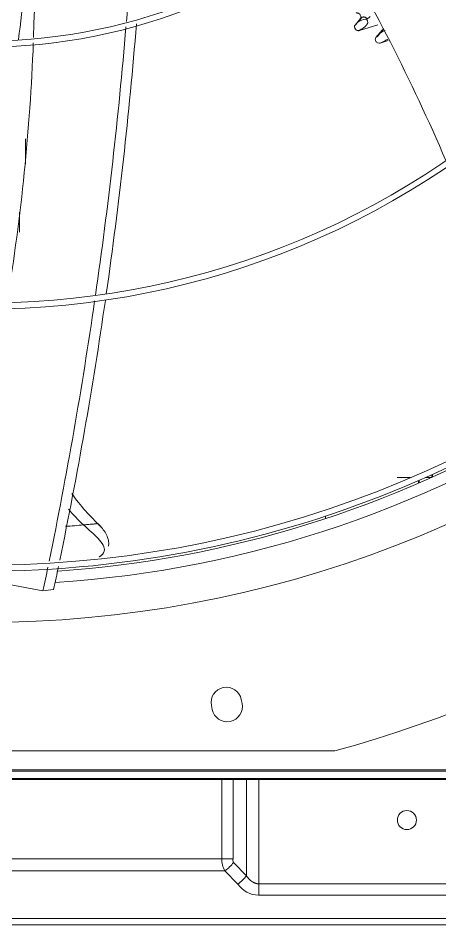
# Model space of a CAD drawing. Header units: millimetres. Extents: x 113490 to 142599, y -20467 to 115.
# Drawn here: x 125355.6 to 125532.5, y -11964.5 to -11583.8 of the extents above; entities that cross this region are included whole.
import ezdxf

# ---------------------------------------------------------------- set-up
doc = ezdxf.new("R2010")
doc.units = ezdxf.units.MM
doc.layers.add('DV3_0', color=7, linetype='Continuous')

msp = doc.modelspace()

# ---------------------------------------------------------------- linework, layer by layer
at = {"layer": 'DV3_0', "color": 7, "linetype": 'Continuous', "lineweight": 15}
for p, q in [((125496.91, -11586.69), (125499.16, -11583.99)), ((125499.83, -11583.41), (125497.99, -11585.6)), ((125501.73, -11584.26), (125502.05, -11584.04)), ((125496.91, -11586.69), (125498.25, -11585.41)), ((125506.4, -11586.62), (125498.7, -11589.02)), ((125501.29, -11584.3), (125501.73, -11584.26)), ((125502.08, -11584.96), (125502.16, -11585.24)), ((125505.62, -11592), (125508.23, -11588.9)), ((125508.89, -11588.35), (125506.12, -11591.61)), ((125510.82, -11593.16), (125507.45, -11594.3)), ((125520.21, -11776.68), (125514.59, -11776.68)), ((125523.52, -11779.06), (125523.52, -11777.97)), ((125523.83, -11777.84), (125523.83, -11778.93)), ((125528.9, -11776.68), (125526.45, -11776.68)), ((125529.08, -11776.6), (125529.08, -11775.5)), ((125529.38, -11775.37), (125529.38, -11776.47)), ((125484.54, -11792.89), (125484.54, -11793.94)), ((125351.89, -11821.62), (125366.03, -11824.31)), ((125366.03, -11824.31), (125370.49, -11823.68)), ((125436.63, -11872.38), (125436.96, -11874.04)), ((125449.52, -11871.55), (125449.19, -11869.88)), ((125488.41, -11891.49), (125194.06, -11891.49)), ((125838.58, -11899.99), (124844.67, -11899.99)), ((125838.58, -11902.99), (124844.67, -11902.99)), ((125241.46, -11903.49), (125441.02, -11903.49)), ((125445.79, -11903.49), (125441.02, -11903.49)), ((125445.79, -11903.49), (125451.31, -11903.49)), ((125456.48, -11903.49), (125451.31, -11903.49)), ((125580.8, -11903.49), (125456.48, -11903.49)), ((124783.62, -11964.49), (125898.86, -11964.49))]:
    msp.add_line(p, q, dxfattribs=at)
at = {"layer": 'DV3_0', "color": 7, "linetype": 'Continuous', "lineweight": 20}
for p, q in [((125358.74, -11644.97), (125358.74, -11634.44)), ((125356.12, -11673.61), (125356.12, -11665.2)), ((125851.84, -11899.39), (124831.6, -11899.39)), ((125441.02, -11936.74), (125441.02, -11903.49)), ((125445.79, -11936.74), (125445.79, -11903.49)), ((125451.31, -11903.49), (125451.31, -11943.87)), ((125456.48, -11903.49), (125456.48, -11947.25)), ((125441.02, -11936.74), (125241.46, -11936.74)), ((125445.79, -11936.74), (125441.02, -11936.74)), ((125442.35, -11941.77), (125240.13, -11941.77)), ((125447.73, -11947.36), (125442.35, -11941.77)), ((125451.31, -11943.87), (125445.93, -11938.28)), ((125580.8, -11947.25), (125456.48, -11947.25)), ((125456.48, -11947.25), (125456.48, -11952.04)), ((125580.8, -11952.04), (125456.48, -11952.04)), ((124783.62, -11961.85), (125898.86, -11961.85))]:
    msp.add_line(p, q, dxfattribs=at)
at = {"layer": 'DV3_0', "color": 7, "linetype": 'Continuous', "lineweight": 15}
msp.add_circle((125518.64, -11920.49), 4, dxfattribs=at)
for centre, radius, start, end in [((123486.17, -11426.96), 1921.39, 355.27432, 358.30683), ((124490.37, -11560.89), 872.25, 357.96174, 4.0905), ((125341.24, -11359.99), 551.5, 285.4775, 344.5225), ((125341.24, -11359.99), 233.5, 225.7814, 315.7154), ((125341.24, -11359.99), 236, 270, 315.2644), ((123816.86, -12419.24), 1921.39, 24.56568, 27.16861), ((124734.06, -11989.01), 872.25, 23.32871, 30.53654), ((125499.15, -11578.99), 5.82, 299.8593, 314.3251), ((123486.17, -11426.96), 1921.39, 351.8208, 355.20802), ((123570.2, -11439.15), 1840.9, 351.86875, 355.41631), ((125501.96, -11590.87), 6.6, 95.7956, 124.1612), ((125496.27, -11586.53), 6.03, 7.0938, 12.3213), ((125514.7, -11599.19), 11.58, 133.2213, 141.6416), ((125511.24, -11594.81), 6.04, 106.4811, 137.7838), ((124490.37, -11560.89), 872.25, 350.63739, 357.81353), ((125341.24, -11359.99), 343.5, 225.9212, 315.6512), ((125341.24, -11359.99), 346, 270, 315.3179), ((125341.24, -11359.99), 453.5, 225.9915, 315.56), ((125341.24, -11359.99), 456, 270, 315.5611), ((123486.17, -11426.96), 1921.39, 348.44556, 351.75301), ((123570.2, -11439.15), 1840.9, 348.33271, 351.78205), ((125341.24, -11359.99), 477.5, 226.9802, 313.0198), ((125341.24, -11359.99), 457, 273.8842, 300.5991), ((125448.99, -11733.14), 86.91, 215.3254, 227.5701), ((125429.72, -11746.22), 68.66, 227.1697, 227.3633), ((125388.19, -11806.54), 3.66, 293.0102, 343.8905), ((125389.71, -11810.12), 0.228, 113.42, 121.4287), ((125389.57, -11808.9), 1.01, 272.8523, 351.7231), ((123486.17, -11426.96), 1921.39, 348.06491, 348.36936), ((123570.2, -11439.15), 1840.9, 347.94302, 348.25074), ((125442.91, -11871.13), 6.4, 11.25, 191.25), ((125443.24, -11872.79), 6.4, 191.25, 11.25)]:
    msp.add_arc(centre, radius, start, end, dxfattribs=at)
at = {"layer": 'DV3_0', "color": 7, "linetype": 'Continuous', "lineweight": 20}
for centre, radius, start, end in [((125341.24, -11359.99), 461.75, 273.7025, 304.0494), ((125344.53, -11347.24), 450.99, 273.9356, 274.8998), ((125450.35, -11936.97), 9.33, 178.573, 210.9695), ((125447.58, -11937.36), 1.89, 160.9993, 209.2458), ((125456.73, -11941.05), 10.99, 215.0741, 268.685)]:
    msp.add_arc(centre, radius, start, end, dxfattribs=at)
at = {"layer": 'DV3_0', "color": 7, "linetype": 'Continuous', "lineweight": 15}
for centre in [(125442.35, -11938.28), (125447.73, -11943.87)]:
    msp.add_ellipse(centre, major_axis=(4.49, 4.33), ratio=0.436952, start_param=4.313983, end_param=5.138233, dxfattribs=at)
for points in [[(125358.37, -11571.79), (125357.53, -11578.84), (125356.65, -11585.82), (125355.75, -11592.73)], [(125376.67, -11789.99), (125378.64, -11792.27), (125380.76, -11794.47), (125383.05, -11796.58)]]:
    msp.add_open_spline(points, degree=3, dxfattribs=at)
for points, knots in [([(125499.16, -11583.99), (125499.2, -11583.94), (125499.28, -11583.83), (125499.38, -11583.56), (125499.4, -11583.17), (125499.25, -11582.68), (125498.94, -11582.23), (125498.54, -11581.89), (125498.12, -11581.69), (125497.73, -11581.61), (125497.51, -11581.65), (125497.39, -11581.67)], [0, 0, 0, 0, 0.063283, 0.127256, 0.262205, 0.403365, 0.547464, 0.685255, 0.802003, 0.901714, 1, 1, 1, 1]), ([(125502.05, -11584.04), (125502.02, -11584), (125501.94, -11583.94), (125501.83, -11583.84), (125501.72, -11583.76), (125501.6, -11583.68), (125501.48, -11583.61), (125501.36, -11583.55), (125501.24, -11583.49), (125501.11, -11583.44), (125500.98, -11583.4), (125500.86, -11583.37), (125500.73, -11583.34), (125500.61, -11583.33), (125500.48, -11583.32), (125500.36, -11583.32), (125500.24, -11583.33), (125500.12, -11583.35), (125500.01, -11583.38), (125499.89, -11583.41), (125499.79, -11583.46), (125499.68, -11583.51), (125499.58, -11583.57), (125499.49, -11583.64), (125499.39, -11583.71), (125499.31, -11583.8), (125499.23, -11583.89), (125499.18, -11583.96), (125499.16, -11583.99)], [0, 0, 0, 0, 0.03621, 0.072495, 0.108902, 0.145467, 0.182216, 0.219167, 0.256331, 0.293716, 0.331323, 0.369153, 0.407205, 0.445478, 0.483973, 0.522693, 0.561636, 0.600792, 0.640147, 0.67968, 0.71937, 0.759195, 0.799133, 0.839164, 0.879274, 0.91945, 0.959691, 1, 1, 1, 1]), ([(125498.7, -11589.02), (125498.68, -11589.03), (125498.62, -11589.04), (125498.53, -11589.06), (125498.44, -11589.07), (125498.32, -11589.07), (125498.17, -11589.06), (125497.9, -11589.01), (125497.54, -11588.86), (125497.2, -11588.58), (125496.97, -11588.3), (125496.83, -11588.06), (125496.73, -11587.8), (125496.68, -11587.55), (125496.67, -11587.3), (125496.7, -11587.09), (125496.76, -11586.93), (125496.82, -11586.8), (125496.88, -11586.73), (125496.91, -11586.69)], [0, 0, 0, 0, 0.025371, 0.050418, 0.075272, 0.100071, 0.150307, 0.200106, 0.313519, 0.447791, 0.518992, 0.590238, 0.662103, 0.73375, 0.803187, 0.872217, 0.915879, 0.958261, 1, 1, 1, 1]), ([(125502.25, -11585.79), (125502.22, -11585.84), (125502.17, -11585.96), (125502.09, -11586.12), (125501.99, -11586.28), (125501.89, -11586.44), (125501.79, -11586.59), (125501.68, -11586.74), (125501.56, -11586.88), (125501.43, -11587.02), (125501.3, -11587.16), (125501.17, -11587.29), (125500.93, -11587.5), (125500.51, -11587.83), (125500, -11588.18), (125499.54, -11588.48), (125499.23, -11588.68), (125498.95, -11588.86), (125498.78, -11588.97), (125498.7, -11589.02)], [0, 0, 0, 0, 0.038099, 0.076092, 0.114011, 0.15189, 0.18976, 0.227653, 0.265602, 0.303639, 0.341797, 0.380111, 0.418614, 0.536921, 0.713888, 0.799533, 0.875717, 0.942505, 1, 1, 1, 1]), ([(125501.73, -11584.26), (125501.74, -11584.27), (125501.77, -11584.29), (125501.8, -11584.34), (125501.84, -11584.39), (125501.88, -11584.45), (125501.92, -11584.53), (125501.96, -11584.62), (125502, -11584.72), (125502.04, -11584.84), (125502.07, -11584.92), (125502.08, -11584.96)], [0, 0, 0, 0, 0.056011, 0.124486, 0.206339, 0.302119, 0.41219, 0.536813, 0.676201, 0.830538, 1, 1, 1, 1]), ([(125505.62, -11592), (125505.48, -11592.16), (125505.38, -11592.4), (125505.38, -11592.96), (125505.48, -11593.28), (125505.78, -11593.72), (125505.91, -11593.86), (125506.2, -11594.09), (125506.36, -11594.18), (125506.82, -11594.37), (125507.12, -11594.39), (125507.45, -11594.29)], [0, 0, 0, 0, 0.25, 0.25, 0.5, 0.5, 0.625, 0.625, 0.75, 0.75, 1, 1, 1, 1]), ([(125507.45, -11594.29), (125507.78, -11594.09), (125508.15, -11593.9), (125508.95, -11593.52), (125509.37, -11593.33), (125510, -11593.01), (125510.21, -11592.89), (125510.45, -11592.74), (125510.5, -11592.71), (125510.55, -11592.68)], [0, 0, 0, 0, 0.25, 0.25, 0.5, 0.5, 0.625, 0.625, 0.6538526, 0.6538526, 0.6538526, 0.6538526]), ([(125389.08, -11796.03), (125389.08, -11796.03), (125389.07, -11796.03), (125388.97, -11796.03), (125388.69, -11796.05), (125388.16, -11796.1), (125387.6, -11796.16), (125386.83, -11796.23), (125385.89, -11796.32), (125384.68, -11796.43), (125383.64, -11796.52), (125383.05, -11796.58)], [0.4353687, 0.4353687, 0.4353687, 0.4353687, 0.4372935, 0.4998211, 0.6248762, 0.6874038, 0.7499313, 0.8124589, 0.8749865, 0.937514, 1, 1, 1, 1]), ([(125391.71, -11807.55), (125391.87, -11806.78), (125391.69, -11805.94), (125390.77, -11804.16), (125390.04, -11803.23), (125388.29, -11801.35), (125387.27, -11800.39), (125385.21, -11798.52), (125384.16, -11797.6), (125383.22, -11796.73)], [0, 0, 0, 0, 0.25, 0.25, 0.5, 0.5, 0.75, 0.75, 1, 1, 1, 1]), ([(125393.45, -11805.56), (125393.53, -11805.22), (125393.72, -11804.34), (125393.38, -11802.48), (125392.18, -11799.39), (125390.41, -11797.44), (125389.02, -11795.97)], [0, 0, 0, 0, 0.107288, 0.324774, 0.551743, 1, 1, 1, 1])]:
    msp.add_open_spline(points, degree=3, knots=knots, dxfattribs=at)
at = {"layer": 'DV3_0', "color": 7, "linetype": 'Continuous', "lineweight": 20}
msp.add_open_spline([(125456.48, -11947.25), (125456.43, -11947.25), (125456.33, -11947.25), (125456.19, -11947.24), (125456.04, -11947.23), (125455.89, -11947.21), (125455.75, -11947.19), (125455.6, -11947.16), (125455.45, -11947.13), (125455.3, -11947.09), (125455.15, -11947.04), (125455, -11946.99), (125454.85, -11946.93), (125454.7, -11946.87), (125454.54, -11946.8), (125454.38, -11946.72), (125454.22, -11946.63), (125454.06, -11946.54), (125453.9, -11946.44), (125453.73, -11946.33), (125453.56, -11946.21), (125453.39, -11946.09), (125453.22, -11945.95), (125453.04, -11945.8), (125452.86, -11945.64), (125452.68, -11945.47), (125452.49, -11945.28), (125452.3, -11945.09), (125452.11, -11944.88), (125451.91, -11944.65), (125451.71, -11944.41), (125451.51, -11944.15), (125451.38, -11943.97), (125451.31, -11943.87)], degree=3, knots=[0, 0, 0, 0, 0.024412, 0.048868, 0.073402, 0.098058, 0.122875, 0.147897, 0.173164, 0.198721, 0.224613, 0.250887, 0.277591, 0.304775, 0.332491, 0.360794, 0.389741, 0.419393, 0.449811, 0.481063, 0.513218, 0.54635, 0.580536, 0.615856, 0.652395, 0.690243, 0.729491, 0.770236, 0.812578, 0.856615, 0.902458, 0.950192, 1, 1, 1, 1], dxfattribs=at)

doc.saveas('drawing.dxf')
